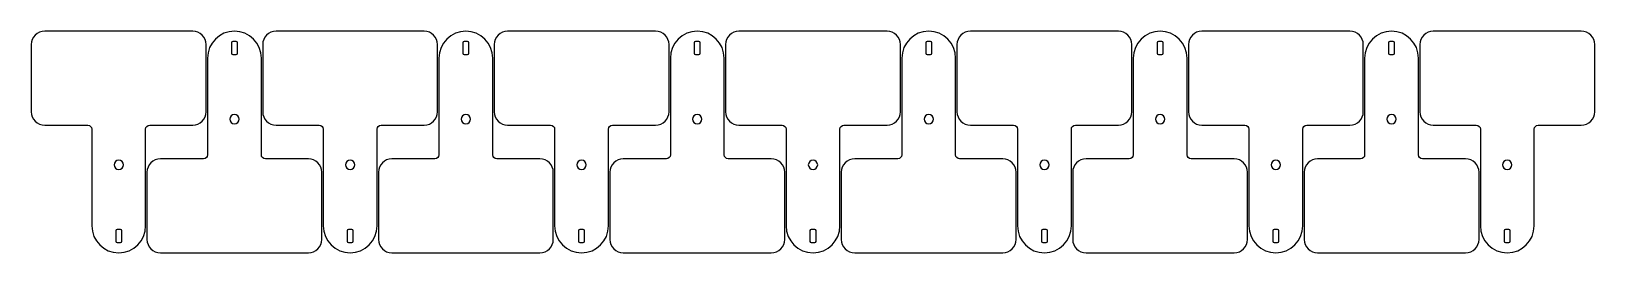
# Model space of a CAD drawing. Header units: millimetres. Extents: x 19 to 1181, y -382 to -218.
import ezdxf

# ---------------------------------------------------------------- set-up
doc = ezdxf.new("R2010")
doc.units = ezdxf.units.MM
doc.layers.get('0').update_dxf_attribs({"linetype": 'CONTINUOUS'})

msp = doc.modelspace()

# ---------------------------------------------------------------- linework, layer by layer
for p, q in [((139, -217.5), (29, -217.5)), ((170, -217.5), (170, -217.5)), ((311, -217.5), (201, -217.5)), ((342, -217.5), (342, -217.5)), ((483, -217.5), (373, -217.5)), ((514, -217.5), (514, -217.5)), ((655, -217.5), (545, -217.5)), ((686, -217.5), (686, -217.5)), ((827, -217.5), (717, -217.5)), ((858, -217.5), (858, -217.5)), ((999, -217.5), (889, -217.5)), ((1030, -217.5), (1030, -217.5)), ((1171, -217.5), (1061, -217.5)), ((19, -227.5), (19, -277.5)), ((149, -277.5), (149, -227.5)), ((168, -234), (168, -226)), ((169, -225), (171, -225)), ((172, -226), (172, -234)), ((191, -227.5), (191, -277.5)), ((321, -277.5), (321, -227.5)), ((340, -234), (340, -226)), ((341, -225), (343, -225)), ((344, -226), (344, -234)), ((363, -227.5), (363, -277.5)), ((493, -277.5), (493, -227.5)), ((512, -234), (512, -226)), ((513, -225), (515, -225)), ((516, -226), (516, -234)), ((535, -227.5), (535, -277.5)), ((665, -277.5), (665, -227.5)), ((684, -234), (684, -226)), ((685, -225), (687, -225)), ((688, -226), (688, -234)), ((707, -227.5), (707, -277.5)), ((837, -277.5), (837, -227.5)), ((856, -234), (856, -226)), ((857, -225), (859, -225)), ((860, -226), (860, -234)), ((879, -227.5), (879, -277.5)), ((1009, -277.5), (1009, -227.5)), ((1028, -234), (1028, -226)), ((1029, -225), (1031, -225)), ((1032, -226), (1032, -234)), ((1051, -227.5), (1051, -277.5)), ((1181, -277.5), (1181, -227.5)), ((150, -237.5), (150, -309.5)), ((171, -235), (169, -235)), ((190, -309.5), (190, -237.5)), ((322, -237.5), (322, -309.5)), ((343, -235), (341, -235)), ((362, -309.5), (362, -237.5)), ((494, -237.5), (494, -309.5)), ((515, -235), (513, -235)), ((534, -309.5), (534, -237.5)), ((666, -237.5), (666, -309.5)), ((687, -235), (685, -235)), ((706, -309.5), (706, -237.5)), ((838, -237.5), (838, -309.5)), ((859, -235), (857, -235)), ((878, -309.5), (878, -237.5)), ((1010, -237.5), (1010, -309.5)), ((1031, -235), (1029, -235)), ((1050, -309.5), (1050, -237.5)), ((29, -287.5), (61, -287.5)), ((64, -290.5), (64, -362.5)), ((104, -362.5), (104, -290.5)), ((107, -287.5), (139, -287.5)), ((201, -287.5), (233, -287.5)), ((236, -290.5), (236, -362.5)), ((276, -362.5), (276, -290.5)), ((279, -287.5), (311, -287.5)), ((373, -287.5), (405, -287.5)), ((408, -290.5), (408, -362.5)), ((448, -362.5), (448, -290.5)), ((451, -287.5), (483, -287.5)), ((545, -287.5), (577, -287.5)), ((580, -290.5), (580, -362.5)), ((620, -362.5), (620, -290.5)), ((623, -287.5), (655, -287.5)), ((717, -287.5), (749, -287.5)), ((752, -290.5), (752, -362.5)), ((792, -362.5), (792, -290.5)), ((795, -287.5), (827, -287.5)), ((889, -287.5), (921, -287.5)), ((924, -290.5), (924, -362.5)), ((964, -362.5), (964, -290.5)), ((967, -287.5), (999, -287.5)), ((1061, -287.5), (1093, -287.5)), ((1096, -290.5), (1096, -362.5)), ((1136, -362.5), (1136, -290.5)), ((1139, -287.5), (1171, -287.5)), ((147, -312.5), (115, -312.5)), ((225, -312.5), (193, -312.5)), ((319, -312.5), (287, -312.5)), ((397, -312.5), (365, -312.5)), ((491, -312.5), (459, -312.5)), ((569, -312.5), (537, -312.5)), ((663, -312.5), (631, -312.5)), ((741, -312.5), (709, -312.5)), ((835, -312.5), (803, -312.5)), ((913, -312.5), (881, -312.5)), ((1007, -312.5), (975, -312.5)), ((1085, -312.5), (1053, -312.5)), ((105, -322.5), (105, -372.5)), ((235, -372.5), (235, -322.5)), ((277, -322.5), (277, -372.5)), ((407, -372.5), (407, -322.5)), ((449, -322.5), (449, -372.5)), ((579, -372.5), (579, -322.5)), ((621, -322.5), (621, -372.5)), ((751, -372.5), (751, -322.5)), ((793, -322.5), (793, -372.5)), ((923, -372.5), (923, -322.5)), ((965, -322.5), (965, -372.5)), ((1095, -372.5), (1095, -322.5)), ((82, -374), (82, -366)), ((83, -365), (85, -365)), ((86, -366), (86, -374)), ((254, -374), (254, -366)), ((255, -365), (257, -365)), ((258, -366), (258, -374)), ((426, -374), (426, -366)), ((427, -365), (429, -365)), ((430, -366), (430, -374)), ((598, -374), (598, -366)), ((599, -365), (601, -365)), ((602, -366), (602, -374)), ((770, -374), (770, -366)), ((771, -365), (773, -365)), ((774, -366), (774, -374)), ((942, -374), (942, -366)), ((943, -365), (945, -365)), ((946, -366), (946, -374)), ((1114, -374), (1114, -366)), ((1115, -365), (1117, -365)), ((1118, -366), (1118, -374)), ((85, -375), (83, -375)), ((84, -382.5), (84, -382.5)), ((115, -382.5), (225, -382.5)), ((257, -375), (255, -375)), ((256, -382.5), (256, -382.5)), ((287, -382.5), (397, -382.5)), ((429, -375), (427, -375)), ((428, -382.5), (428, -382.5)), ((459, -382.5), (569, -382.5)), ((601, -375), (599, -375)), ((600, -382.5), (600, -382.5)), ((631, -382.5), (741, -382.5)), ((773, -375), (771, -375)), ((772, -382.5), (772, -382.5)), ((803, -382.5), (913, -382.5)), ((945, -375), (943, -375)), ((944, -382.5), (944, -382.5)), ((975, -382.5), (1085, -382.5)), ((1117, -375), (1115, -375)), ((1116, -382.5), (1116, -382.5))]:
    msp.add_line(p, q)
for points in [[(29, -217.5), (23.5, -217.5), (19, -222), (19, -227.5)], [(149, -227.5), (149, -222), (144.5, -217.5), (139, -217.5)], [(170, -217.5), (159, -217.5), (150, -226.5), (150, -237.5)], [(190, -237.5), (190, -226.5), (181, -217.5), (170, -217.5)], [(201, -217.5), (195.5, -217.5), (191, -222), (191, -227.5)], [(321, -227.5), (321, -222), (316.5, -217.5), (311, -217.5)], [(342, -217.5), (331, -217.5), (322, -226.5), (322, -237.5)], [(362, -237.5), (362, -226.5), (353, -217.5), (342, -217.5)], [(373, -217.5), (367.5, -217.5), (363, -222), (363, -227.5)], [(493, -227.5), (493, -222), (488.5, -217.5), (483, -217.5)], [(514, -217.5), (503, -217.5), (494, -226.5), (494, -237.5)], [(534, -237.5), (534, -226.5), (525, -217.5), (514, -217.5)], [(545, -217.5), (539.5, -217.5), (535, -222), (535, -227.5)], [(665, -227.5), (665, -222), (660.5, -217.5), (655, -217.5)], [(686, -217.5), (675, -217.5), (666, -226.5), (666, -237.5)], [(706, -237.5), (706, -226.5), (697, -217.5), (686, -217.5)], [(717, -217.5), (711.5, -217.5), (707, -222), (707, -227.5)], [(837, -227.5), (837, -222), (832.5, -217.5), (827, -217.5)], [(858, -217.5), (847, -217.5), (838, -226.5), (838, -237.5)], [(878, -237.5), (878, -226.5), (869, -217.5), (858, -217.5)], [(889, -217.5), (883.5, -217.5), (879, -222), (879, -227.5)], [(1009, -227.5), (1009, -222), (1004.5, -217.5), (999, -217.5)], [(1030, -217.5), (1019, -217.5), (1010, -226.5), (1010, -237.5)], [(1050, -237.5), (1050, -226.5), (1041, -217.5), (1030, -217.5)], [(1061, -217.5), (1055.5, -217.5), (1051, -222), (1051, -227.5)], [(1181, -227.5), (1181, -222), (1176.5, -217.5), (1171, -217.5)], [(168, -226), (168, -225.4), (168.4, -225), (169, -225)], [(171, -225), (171.6, -225), (172, -225.4), (172, -226)], [(340, -226), (340, -225.4), (340.4, -225), (341, -225)], [(343, -225), (343.6, -225), (344, -225.4), (344, -226)], [(512, -226), (512, -225.4), (512.4, -225), (513, -225)], [(515, -225), (515.6, -225), (516, -225.4), (516, -226)], [(684, -226), (684, -225.4), (684.4, -225), (685, -225)], [(687, -225), (687.6, -225), (688, -225.4), (688, -226)], [(856, -226), (856, -225.4), (856.4, -225), (857, -225)], [(859, -225), (859.6, -225), (860, -225.4), (860, -226)], [(1028, -226), (1028, -225.4), (1028.4, -225), (1029, -225)], [(1031, -225), (1031.6, -225), (1032, -225.4), (1032, -226)], [(169, -235), (168.4, -235), (168, -234.6), (168, -234)], [(172, -234), (172, -234.6), (171.6, -235), (171, -235)], [(341, -235), (340.4, -235), (340, -234.6), (340, -234)], [(344, -234), (344, -234.6), (343.6, -235), (343, -235)], [(513, -235), (512.4, -235), (512, -234.6), (512, -234)], [(516, -234), (516, -234.6), (515.6, -235), (515, -235)], [(685, -235), (684.4, -235), (684, -234.6), (684, -234)], [(688, -234), (688, -234.6), (687.6, -235), (687, -235)], [(857, -235), (856.4, -235), (856, -234.6), (856, -234)], [(860, -234), (860, -234.6), (859.6, -235), (859, -235)], [(1029, -235), (1028.4, -235), (1028, -234.6), (1028, -234)], [(1032, -234), (1032, -234.6), (1031.6, -235), (1031, -235)], [(19, -277.5), (19, -283), (23.5, -287.5), (29, -287.5)], [(139, -287.5), (144.5, -287.5), (149, -283), (149, -277.5)], [(191, -277.5), (191, -283), (195.5, -287.5), (201, -287.5)], [(311, -287.5), (316.5, -287.5), (321, -283), (321, -277.5)], [(363, -277.5), (363, -283), (367.5, -287.5), (373, -287.5)], [(483, -287.5), (488.5, -287.5), (493, -283), (493, -277.5)], [(535, -277.5), (535, -283), (539.5, -287.5), (545, -287.5)], [(655, -287.5), (660.5, -287.5), (665, -283), (665, -277.5)], [(707, -277.5), (707, -283), (711.5, -287.5), (717, -287.5)], [(827, -287.5), (832.5, -287.5), (837, -283), (837, -277.5)], [(879, -277.5), (879, -283), (883.5, -287.5), (889, -287.5)], [(999, -287.5), (1004.5, -287.5), (1009, -283), (1009, -277.5)], [(1051, -277.5), (1051, -283), (1055.5, -287.5), (1061, -287.5)], [(1171, -287.5), (1176.5, -287.5), (1181, -283), (1181, -277.5)], [(61, -287.5), (62.7, -287.5), (64, -288.8), (64, -290.5)], [(104, -290.5), (104, -288.8), (105.3, -287.5), (107, -287.5)], [(233, -287.5), (234.7, -287.5), (236, -288.8), (236, -290.5)], [(276, -290.5), (276, -288.8), (277.3, -287.5), (279, -287.5)], [(405, -287.5), (406.7, -287.5), (408, -288.8), (408, -290.5)], [(448, -290.5), (448, -288.8), (449.3, -287.5), (451, -287.5)], [(577, -287.5), (578.7, -287.5), (580, -288.8), (580, -290.5)], [(620, -290.5), (620, -288.8), (621.3, -287.5), (623, -287.5)], [(749, -287.5), (750.7, -287.5), (752, -288.8), (752, -290.5)], [(792, -290.5), (792, -288.8), (793.3, -287.5), (795, -287.5)], [(921, -287.5), (922.7, -287.5), (924, -288.8), (924, -290.5)], [(964, -290.5), (964, -288.8), (965.3, -287.5), (967, -287.5)], [(1093, -287.5), (1094.7, -287.5), (1096, -288.8), (1096, -290.5)], [(1136, -290.5), (1136, -288.8), (1137.3, -287.5), (1139, -287.5)], [(115, -312.5), (109.5, -312.5), (105, -317), (105, -322.5)], [(150, -309.5), (150, -311.2), (148.7, -312.5), (147, -312.5)], [(193, -312.5), (191.3, -312.5), (190, -311.2), (190, -309.5)], [(235, -322.5), (235, -317), (230.5, -312.5), (225, -312.5)], [(287, -312.5), (281.5, -312.5), (277, -317), (277, -322.5)], [(322, -309.5), (322, -311.2), (320.7, -312.5), (319, -312.5)], [(365, -312.5), (363.3, -312.5), (362, -311.2), (362, -309.5)], [(407, -322.5), (407, -317), (402.5, -312.5), (397, -312.5)], [(459, -312.5), (453.5, -312.5), (449, -317), (449, -322.5)], [(494, -309.5), (494, -311.2), (492.7, -312.5), (491, -312.5)], [(537, -312.5), (535.3, -312.5), (534, -311.2), (534, -309.5)], [(579, -322.5), (579, -317), (574.5, -312.5), (569, -312.5)], [(631, -312.5), (625.5, -312.5), (621, -317), (621, -322.5)], [(666, -309.5), (666, -311.2), (664.7, -312.5), (663, -312.5)], [(709, -312.5), (707.3, -312.5), (706, -311.2), (706, -309.5)], [(751, -322.5), (751, -317), (746.5, -312.5), (741, -312.5)], [(803, -312.5), (797.5, -312.5), (793, -317), (793, -322.5)], [(838, -309.5), (838, -311.2), (836.7, -312.5), (835, -312.5)], [(881, -312.5), (879.3, -312.5), (878, -311.2), (878, -309.5)], [(923, -322.5), (923, -317), (918.5, -312.5), (913, -312.5)], [(975, -312.5), (969.5, -312.5), (965, -317), (965, -322.5)], [(1010, -309.5), (1010, -311.2), (1008.7, -312.5), (1007, -312.5)], [(1053, -312.5), (1051.3, -312.5), (1050, -311.2), (1050, -309.5)], [(1095, -322.5), (1095, -317), (1090.5, -312.5), (1085, -312.5)], [(64, -362.5), (64, -373.5), (73, -382.5), (84, -382.5)], [(82, -366), (82, -365.4), (82.4, -365), (83, -365)], [(84, -382.5), (95, -382.5), (104, -373.5), (104, -362.5)], [(85, -365), (85.6, -365), (86, -365.4), (86, -366)], [(236, -362.5), (236, -373.5), (245, -382.5), (256, -382.5)], [(254, -366), (254, -365.4), (254.4, -365), (255, -365)], [(256, -382.5), (267, -382.5), (276, -373.5), (276, -362.5)], [(257, -365), (257.6, -365), (258, -365.4), (258, -366)], [(408, -362.5), (408, -373.5), (417, -382.5), (428, -382.5)], [(426, -366), (426, -365.4), (426.4, -365), (427, -365)], [(428, -382.5), (439, -382.5), (448, -373.5), (448, -362.5)], [(429, -365), (429.6, -365), (430, -365.4), (430, -366)], [(580, -362.5), (580, -373.5), (589, -382.5), (600, -382.5)], [(598, -366), (598, -365.4), (598.4, -365), (599, -365)], [(600, -382.5), (611, -382.5), (620, -373.5), (620, -362.5)], [(601, -365), (601.6, -365), (602, -365.4), (602, -366)], [(752, -362.5), (752, -373.5), (761, -382.5), (772, -382.5)], [(770, -366), (770, -365.4), (770.4, -365), (771, -365)], [(772, -382.5), (783, -382.5), (792, -373.5), (792, -362.5)], [(773, -365), (773.6, -365), (774, -365.4), (774, -366)], [(924, -362.5), (924, -373.5), (933, -382.5), (944, -382.5)], [(942, -366), (942, -365.4), (942.4, -365), (943, -365)], [(944, -382.5), (955, -382.5), (964, -373.5), (964, -362.5)], [(945, -365), (945.6, -365), (946, -365.4), (946, -366)], [(1096, -362.5), (1096, -373.5), (1105, -382.5), (1116, -382.5)], [(1114, -366), (1114, -365.4), (1114.4, -365), (1115, -365)], [(1116, -382.5), (1127, -382.5), (1136, -373.5), (1136, -362.5)], [(1117, -365), (1117.6, -365), (1118, -365.4), (1118, -366)], [(83, -375), (82.4, -375), (82, -374.6), (82, -374)], [(86, -374), (86, -374.6), (85.6, -375), (85, -375)], [(105, -372.5), (105, -378), (109.5, -382.5), (115, -382.5)], [(225, -382.5), (230.5, -382.5), (235, -378), (235, -372.5)], [(255, -375), (254.4, -375), (254, -374.6), (254, -374)], [(258, -374), (258, -374.6), (257.6, -375), (257, -375)], [(277, -372.5), (277, -378), (281.5, -382.5), (287, -382.5)], [(397, -382.5), (402.5, -382.5), (407, -378), (407, -372.5)], [(427, -375), (426.4, -375), (426, -374.6), (426, -374)], [(430, -374), (430, -374.6), (429.6, -375), (429, -375)], [(449, -372.5), (449, -378), (453.5, -382.5), (459, -382.5)], [(569, -382.5), (574.5, -382.5), (579, -378), (579, -372.5)], [(599, -375), (598.4, -375), (598, -374.6), (598, -374)], [(602, -374), (602, -374.6), (601.6, -375), (601, -375)], [(621, -372.5), (621, -378), (625.5, -382.5), (631, -382.5)], [(741, -382.5), (746.5, -382.5), (751, -378), (751, -372.5)], [(771, -375), (770.4, -375), (770, -374.6), (770, -374)], [(774, -374), (774, -374.6), (773.6, -375), (773, -375)], [(793, -372.5), (793, -378), (797.5, -382.5), (803, -382.5)], [(913, -382.5), (918.5, -382.5), (923, -378), (923, -372.5)], [(943, -375), (942.4, -375), (942, -374.6), (942, -374)], [(946, -374), (946, -374.6), (945.6, -375), (945, -375)], [(965, -372.5), (965, -378), (969.5, -382.5), (975, -382.5)], [(1085, -382.5), (1090.5, -382.5), (1095, -378), (1095, -372.5)], [(1115, -375), (1114.4, -375), (1114, -374.6), (1114, -374)], [(1118, -374), (1118, -374.6), (1117.6, -375), (1117, -375)]]:
    msp.add_open_spline(points, degree=3)
for points in [[(170, -279.5), (171.9, -279.5), (173.5, -281.1), (173.5, -283), (173.5, -284.9), (171.9, -286.5), (170, -286.5), (168.1, -286.5), (166.5, -284.9), (166.5, -283), (166.5, -281.1), (168.1, -279.5), (170, -279.5)], [(342, -279.5), (343.9, -279.5), (345.5, -281.1), (345.5, -283), (345.5, -284.9), (343.9, -286.5), (342, -286.5), (340.1, -286.5), (338.5, -284.9), (338.5, -283), (338.5, -281.1), (340.1, -279.5), (342, -279.5)], [(514, -279.5), (515.9, -279.5), (517.5, -281.1), (517.5, -283), (517.5, -284.9), (515.9, -286.5), (514, -286.5), (512.1, -286.5), (510.5, -284.9), (510.5, -283), (510.5, -281.1), (512.1, -279.5), (514, -279.5)], [(686, -279.5), (687.9, -279.5), (689.5, -281.1), (689.5, -283), (689.5, -284.9), (687.9, -286.5), (686, -286.5), (684.1, -286.5), (682.5, -284.9), (682.5, -283), (682.5, -281.1), (684.1, -279.5), (686, -279.5)], [(858, -279.5), (859.9, -279.5), (861.5, -281.1), (861.5, -283), (861.5, -284.9), (859.9, -286.5), (858, -286.5), (856.1, -286.5), (854.5, -284.9), (854.5, -283), (854.5, -281.1), (856.1, -279.5), (858, -279.5)], [(1030, -279.5), (1031.9, -279.5), (1033.5, -281.1), (1033.5, -283), (1033.5, -284.9), (1031.9, -286.5), (1030, -286.5), (1028.1, -286.5), (1026.5, -284.9), (1026.5, -283), (1026.5, -281.1), (1028.1, -279.5), (1030, -279.5)], [(84, -320.5), (82.1, -320.5), (80.5, -318.9), (80.5, -317), (80.5, -315.1), (82.1, -313.5), (84, -313.5), (85.9, -313.5), (87.5, -315.1), (87.5, -317), (87.5, -318.9), (85.9, -320.5), (84, -320.5)], [(256, -320.5), (254.1, -320.5), (252.5, -318.9), (252.5, -317), (252.5, -315.1), (254.1, -313.5), (256, -313.5), (257.9, -313.5), (259.5, -315.1), (259.5, -317), (259.5, -318.9), (257.9, -320.5), (256, -320.5)], [(428, -320.5), (426.1, -320.5), (424.5, -318.9), (424.5, -317), (424.5, -315.1), (426.1, -313.5), (428, -313.5), (429.9, -313.5), (431.5, -315.1), (431.5, -317), (431.5, -318.9), (429.9, -320.5), (428, -320.5)], [(600, -320.5), (598.1, -320.5), (596.5, -318.9), (596.5, -317), (596.5, -315.1), (598.1, -313.5), (600, -313.5), (601.9, -313.5), (603.5, -315.1), (603.5, -317), (603.5, -318.9), (601.9, -320.5), (600, -320.5)], [(772, -320.5), (770.1, -320.5), (768.5, -318.9), (768.5, -317), (768.5, -315.1), (770.1, -313.5), (772, -313.5), (773.9, -313.5), (775.5, -315.1), (775.5, -317), (775.5, -318.9), (773.9, -320.5), (772, -320.5)], [(944, -320.5), (942.1, -320.5), (940.5, -318.9), (940.5, -317), (940.5, -315.1), (942.1, -313.5), (944, -313.5), (945.9, -313.5), (947.5, -315.1), (947.5, -317), (947.5, -318.9), (945.9, -320.5), (944, -320.5)], [(1116, -320.5), (1114.1, -320.5), (1112.5, -318.9), (1112.5, -317), (1112.5, -315.1), (1114.1, -313.5), (1116, -313.5), (1117.9, -313.5), (1119.5, -315.1), (1119.5, -317), (1119.5, -318.9), (1117.9, -320.5), (1116, -320.5)]]:
    msp.add_open_spline(points, degree=3, knots=[0, 0, 0, 0, 1, 1, 1, 2, 2, 2, 3, 3, 3, 4, 4, 4, 4])

doc.saveas('drawing.dxf')
